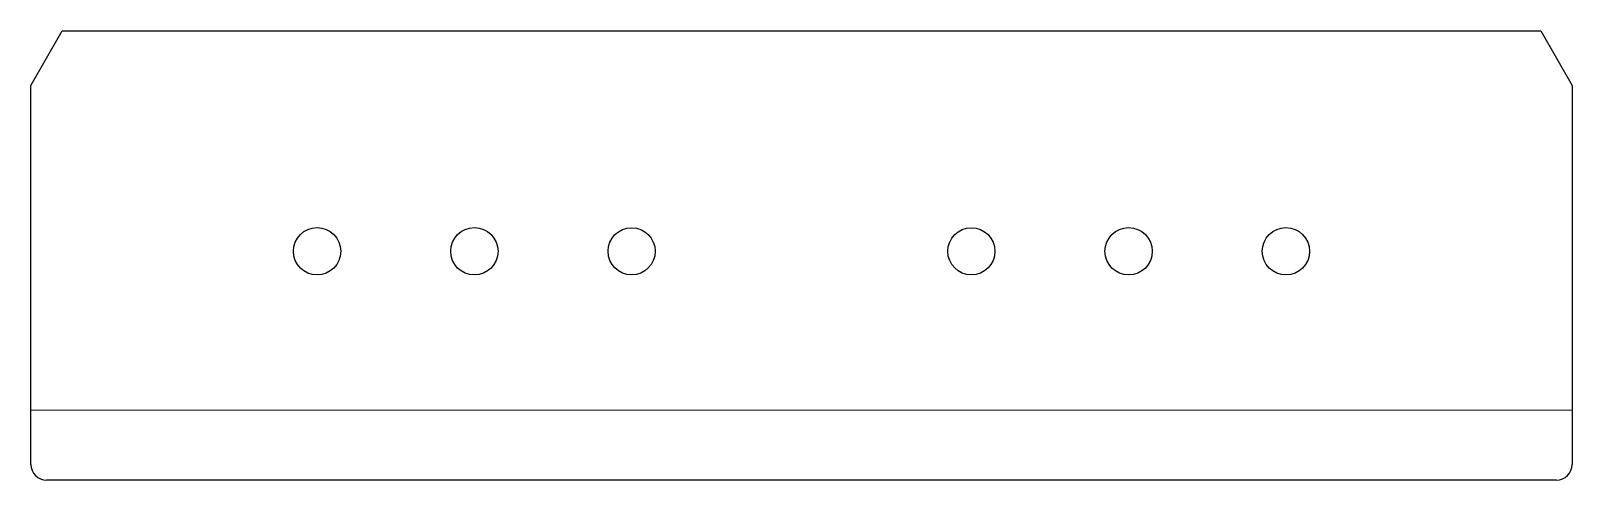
# Model space of a CAD drawing. Header units: inches. Extents: x -6.1 to 6.1, y -0.5 to 3.
import ezdxf

# ---------------------------------------------------------------- set-up
doc = ezdxf.new("R2010")
doc.units = ezdxf.units.IN
doc.header["$MEASUREMENT"] = 0

msp = doc.modelspace()

# ---------------------------------------------------------------- linework, layer by layer
at = {"linetype": 'Continuous', "lineweight": 25}
for p, q in [((-6.125, 2.603), (-5.875, 3.036)), ((-5.875, 3.036), (5.875, 3.036)), ((5.875, 3.036), (6.125, 2.603)), ((-6.125, -0.405), (-6.125, 2.603)), ((6.125, 2.603), (6.125, -0.405)), ((6, -0.53), (-6, -0.53))]:
    msp.add_line(p, q, dxfattribs=at)
at = {"color": 8, "linetype": 'Continuous', "lineweight": 0, "true_color": 0x808080}
msp.add_line((6.125, 0.026), (-6.125, 0.026), dxfattribs=at)
at = {"linetype": 'Continuous', "lineweight": 25}
for centre, radius in [((-3.85, 1.286), 0.188), ((-2.6, 1.286), 0.188), ((-1.35, 1.286), 0.187), ((1.35, 1.286), 0.187), ((2.6, 1.286), 0.188), ((3.85, 1.286), 0.188)]:
    msp.add_circle(centre, radius, dxfattribs=at)
for centre, start, end in [((-6, -0.405), 180, 270), ((6, -0.405), 270, 0)]:
    msp.add_arc(centre, 0.125, start, end, dxfattribs=at)

doc.saveas('drawing.dxf')
